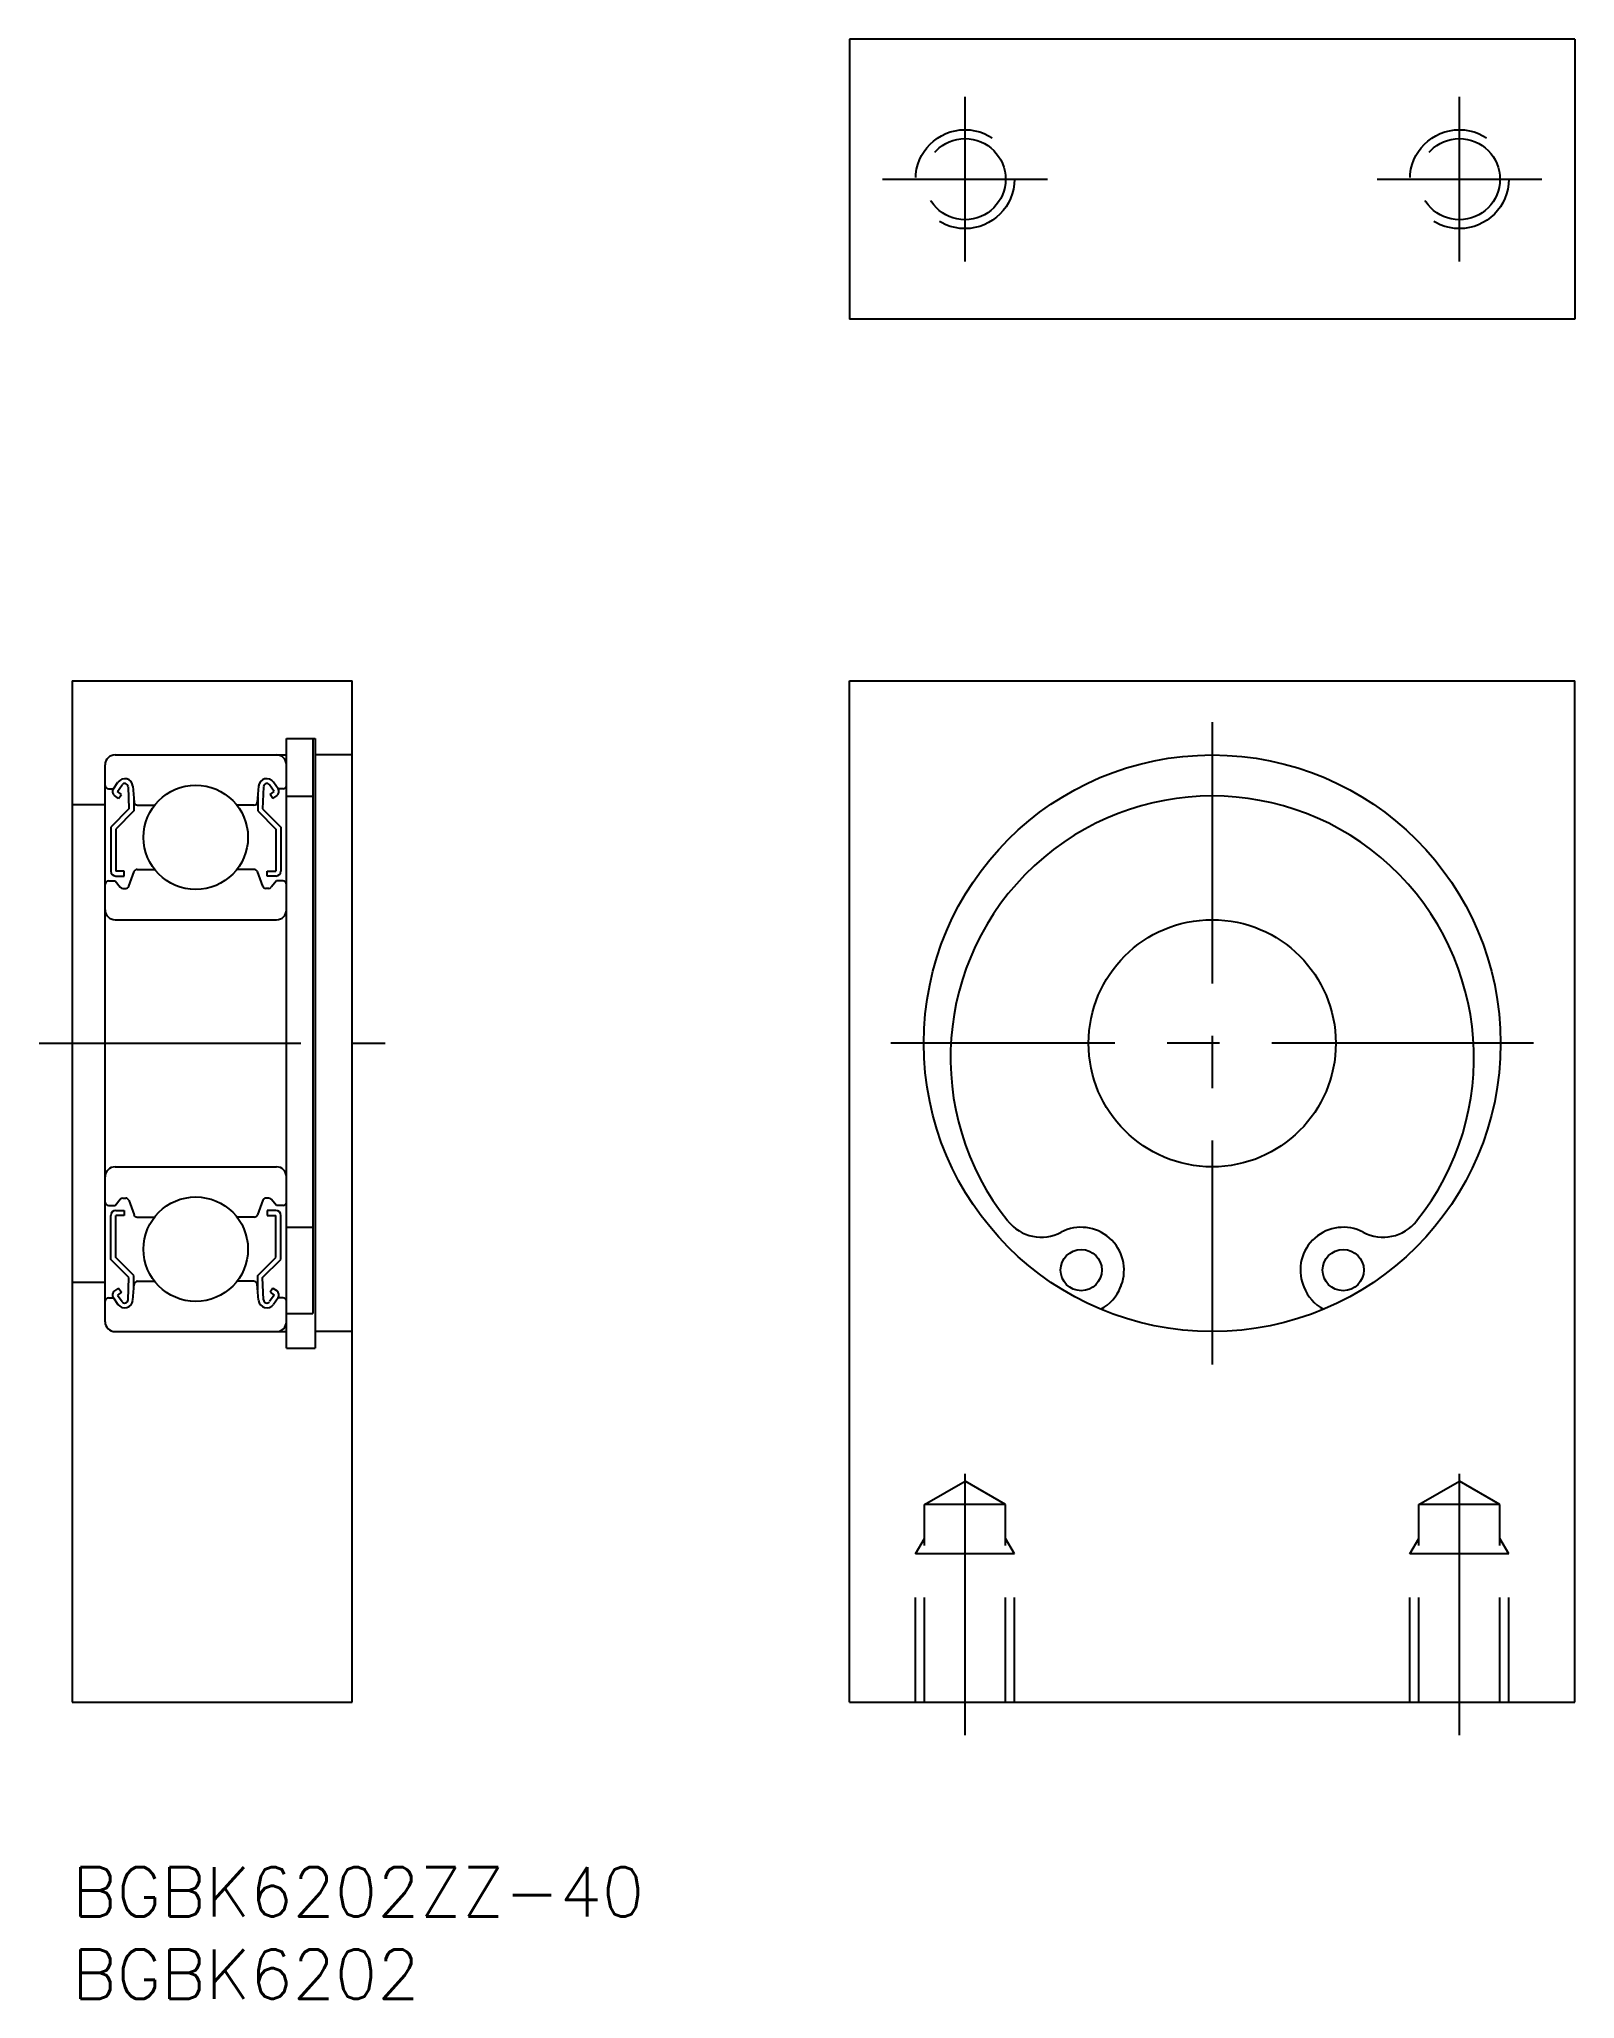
# Model space of a CAD drawing. Extents: x -2 to 91, y -8 to 111.
import ezdxf

# ---------------------------------------------------------------- set-up
doc = ezdxf.new("R2010")
doc.units = 0
doc.header["$LTSCALE"] = 0.5
doc.linetypes.add('CENTER', pattern=[50.8, 31.75, -6.35, 6.35, -6.35])
doc.linetypes.add('DASHED', pattern=[19.05, 12.7, -6.35])
for name, color, linetype in [('MSM_CENTER', 1, 'CENTER'), ('MSM_CONTINUOUS', 7, 'CONTINUOUS'), ('MSM_DASHED', 4, 'DASHED'), ('MSM_PART_NUMBER', 7, 'CONTINUOUS')]:
    doc.layers.add(name, color=color, linetype=linetype)
doc.styles.get("Standard").update_dxf_attribs({"font": 'txt.shx', "height": 3, "bigfont": 'bigfont.shx'})

# ---------------------------------------------------------------- blocks, each defined once
blk = doc.blocks.new('*U4')
at = {"layer": 'MSM_PART_NUMBER'}
blk.add_text('BGBK6202ZZ-40', height=3, dxfattribs=at).set_placement((0, -3))
blk = doc.blocks.new('*U5')
at = {"layer": 'MSM_PART_NUMBER'}
blk.add_text('BGBK6202', height=3, dxfattribs=at).set_placement((0, -8))

msp = doc.modelspace()

# ---------------------------------------------------------------- linework, layer by layer
at = {"layer": 'MSM_CENTER'}
for p, q in [((54.18, 97.45), (54.18, 107.45)), ((84.18, 97.45), (84.18, 107.45)), ((49.18, 102.45), (59.18, 102.45)), ((79.18, 102.45), (89.18, 102.45)), ((69.18, 69.5), (69.18, 30.5)), ((-2, 50), (19, 50)), ((88.68, 50), (49.68, 50)), ((54.18, 8), (54.18, 25.42)), ((84.18, 8), (84.18, 25.42))]:
    msp.add_line(p, q, dxfattribs=at)
at = {"layer": 'MSM_CONTINUOUS'}
for p, q in [((47.18, 110.95), (47.18, 93.95)), ((91.18, 110.95), (47.18, 110.95)), ((91.18, 110.95), (91.18, 93.95)), ((91.18, 93.95), (47.18, 93.95)), ((0, 72), (17, 72)), ((0, 72), (0, 10)), ((17, 10), (17, 72)), ((47.18, 10), (47.18, 72)), ((47.18, 72), (91.18, 72)), ((91.18, 10), (91.18, 72)), ((13, 31.5), (13, 68.5)), ((13, 68.5), (14.75, 68.5)), ((14.6, 68.5, -0.5), (14.6, 33.59, -0.5)), ((14.75, 68.5), (14.75, 31.5)), ((2, 33.1), (2, 66.9)), ((2.6, 67.5), (13, 67.5)), ((17, 67.5), (14.75, 67.5)), ((2.2, 65.45), (2.5, 65.45)), ((2.5, 65.45), (2.78, 65.85)), ((2.75, 65.28), (3.03, 65.68)), ((3.39, 65.57), (3.44, 64.22)), ((3.69, 65.6), (3.77, 64.63)), ((11.31, 65.6), (11.23, 64.63)), ((11.61, 65.57), (11.56, 64.22)), ((12.25, 65.28), (11.97, 65.68)), ((12.5, 65.45), (12.22, 65.85)), ((12.8, 65.45), (12.5, 65.45)), ((0, 64.5), (2, 64.5)), ((2.82, 64.86), (2.57, 65.03)), ((2.99, 65.1), (2.75, 65.28)), ((2.82, 64.86), (2.99, 65.1)), ((3.74, 64.97), (3.74, 64.1)), ((3.97, 64.45), (4.99, 64.45)), ((11.03, 64.45), (10.01, 64.45)), ((11.26, 64.97), (11.26, 64.1)), ((12.01, 65.1), (12.25, 65.28)), ((12.18, 64.86), (12.01, 65.1)), ((12.18, 64.86), (12.43, 65.03)), ((13, 65), (14.6, 65)), ((3.44, 64.22), (2.34, 63.12)), ((2.34, 63.12), (2.34, 60.45)), ((3.74, 64.1), (2.64, 63)), ((11.26, 64.1), (12.36, 63)), ((11.56, 64.22), (12.66, 63.12)), ((12.66, 63.12), (12.66, 60.45)), ((2.64, 63), (2.64, 60.45)), ((12.36, 63), (12.36, 60.45)), ((2.2, 59.85), (2.6, 59.85)), ((2.6, 59.85), (2.92, 59.47)), ((3.16, 60.45), (2.64, 60.45)), ((2.64, 60.15), (3.16, 60.15)), ((3.16, 60.15), (3.16, 60.45)), ((3.43, 59.53), (3.76, 60.42)), ((3.94, 60.55), (4.99, 60.55)), ((11.05, 60.55), (10.01, 60.55)), ((11.57, 59.53), (11.24, 60.42)), ((11.84, 60.45), (12.36, 60.45)), ((11.84, 60.15), (11.84, 60.45)), ((12.36, 60.15), (11.84, 60.15)), ((12.4, 59.85), (12.08, 59.47)), ((12.8, 59.85), (12.4, 59.85)), ((3.07, 59.4), (3.25, 59.4)), ((11.93, 59.4), (11.75, 59.4)), ((2.6, 57.5), (12.4, 57.5)), ((2.6, 42.5), (12.4, 42.5)), ((2.6, 40.15), (2.92, 40.53)), ((3.07, 40.6), (3.25, 40.6)), ((3.43, 40.47), (3.76, 39.58)), ((11.57, 40.47), (11.24, 39.58)), ((11.93, 40.6), (11.75, 40.6)), ((12.4, 40.15), (12.08, 40.53)), ((2.2, 40.15), (2.6, 40.15)), ((2.34, 36.88), (2.34, 39.55)), ((2.64, 39.85), (3.16, 39.85)), ((2.64, 37), (2.64, 39.55)), ((3.16, 39.55), (2.64, 39.55)), ((3.16, 39.85), (3.16, 39.55)), ((3.94, 39.45), (4.99, 39.45)), ((11.05, 39.45), (10.01, 39.45)), ((12.36, 39.85), (11.84, 39.85)), ((11.84, 39.85), (11.84, 39.55)), ((11.84, 39.55), (12.36, 39.55)), ((12.36, 37), (12.36, 39.55)), ((12.8, 40.15), (12.4, 40.15)), ((12.66, 36.88), (12.66, 39.55)), ((13, 38.83), (14.6, 38.83)), ((3.44, 35.78), (2.34, 36.88)), ((3.74, 35.9), (2.64, 37)), ((11.26, 35.9), (12.36, 37)), ((11.56, 35.78), (12.66, 36.88)), ((3.39, 34.43), (3.44, 35.78)), ((3.74, 35.03), (3.74, 35.9)), ((11.26, 35.03), (11.26, 35.9)), ((11.61, 34.43), (11.56, 35.78)), ((0, 35.5), (2, 35.5)), ((2.2, 34.55), (2.5, 34.55)), ((2.5, 34.55), (2.78, 34.15)), ((2.82, 35.14), (2.57, 34.97)), ((2.99, 34.9), (2.75, 34.72)), ((2.75, 34.72), (3.03, 34.32)), ((2.82, 35.14), (2.99, 34.9)), ((3.69, 34.4), (3.77, 35.37)), ((3.97, 35.55), (4.99, 35.55)), ((11.03, 35.55), (10.01, 35.55)), ((11.31, 34.4), (11.23, 35.37)), ((12.25, 34.72), (11.97, 34.32)), ((12.18, 35.14), (12.01, 34.9)), ((12.01, 34.9), (12.25, 34.72)), ((12.18, 35.14), (12.43, 34.97)), ((12.5, 34.55), (12.22, 34.15)), ((12.8, 34.55), (12.5, 34.55)), ((63.62, 35.21), (63.67, 35.32)), ((74.7, 35.32), (74.74, 35.21)), ((13, 33.59), (14.6, 33.59)), ((2.6, 32.5), (13, 32.5)), ((17, 32.5), (14.75, 32.5)), ((13, 31.5), (14.75, 31.5)), ((0, 10), (17, 10)), ((47.18, 10), (91.18, 10))]:
    msp.add_line(p, q, dxfattribs=at)
for centre, radius in [((69.18, 50), 17.5), ((7.5, 62.5), 3.17), ((69.18, 50), 7.5), ((7.5, 37.5), 3.17), ((61.23, 36.23), 1.25), ((77.13, 36.23), 1.25)]:
    msp.add_circle(centre, radius, dxfattribs=at)
for centre, radius, start, end in [((2.6, 66.9), 0.6, 90, 180), ((12.4, 66.9), 0.6, 0, 90), ((2.2, 65.65), 0.2, 180, 270), ((2.75, 65.28), 0.3, 144.9356, 235.0377), ((3.19, 65.56), 0.5, 5.065, 144.9356), ((3.19, 65.57), 0.2, 2.1312, 144.9367), ((11.81, 65.56), 0.5, 35.0644, 174.935), ((11.81, 65.57), 0.2, 35.0633, 177.8688), ((12.25, 65.28), 0.3, 304.9623, 35.0644), ((12.8, 65.65), 0.2, 270, 0), ((3.97, 64.65), 0.2, 185.065, 270), ((11.03, 64.65), 0.2, 270, 354.935), ((69.18, 49.13), 15.88, 321.3506, 218.6494), ((2.2, 59.65), 0.2, 90, 180), ((2.64, 60.45), 0.3, 180, 270), ((3.25, 59.6), 0.2, 270, 339.9703), ((3.94, 60.35), 0.2, 90, 159.9703), ((11.05, 60.35), 0.2, 20.0297, 90), ((11.75, 59.6), 0.2, 200.0297, 270), ((12.36, 60.45), 0.3, 270, 0), ((12.8, 59.65), 0.2, 0, 90), ((3.07, 59.6), 0.2, 219.997, 270), ((11.93, 59.6), 0.2, 270, 320.003), ((2.6, 58.1), 0.6, 180, 270), ((12.4, 58.1), 0.6, 270, 0), ((2.6, 41.9), 0.6, 90, 180), ((12.4, 41.9), 0.6, 0, 90), ((3.07, 40.4), 0.2, 90, 140.003), ((3.25, 40.4), 0.2, 20.0297, 90), ((11.75, 40.4), 0.2, 90, 159.9703), ((11.93, 40.4), 0.2, 39.997, 90), ((2.2, 40.35), 0.2, 180, 270), ((2.64, 39.55), 0.3, 90, 180), ((3.94, 39.65), 0.2, 200.0297, 270), ((11.05, 39.65), 0.2, 270, 339.9703), ((12.36, 39.55), 0.3, 0, 90), ((12.8, 40.35), 0.2, 270, 0), ((58.81, 40.83), 2.6, 218.6494, 297.7045), ((61.23, 36.23), 2.6, 339.4114, 117.7045), ((77.13, 36.23), 2.6, 62.2955, 200.5886), ((79.55, 40.83), 2.6, 242.2955, 321.3506), ((2.2, 34.35), 0.2, 90, 180), ((2.75, 34.72), 0.3, 124.9623, 215.0644), ((3.97, 35.35), 0.2, 90, 174.935), ((11.03, 35.35), 0.2, 5.065, 90), ((12.25, 34.72), 0.3, 324.9356, 55.0377), ((12.8, 34.35), 0.2, 0, 90), ((61.28, 36.09), 2.5, 297.0551, 339.4114), ((77.08, 36.09), 2.5, 200.5886, 242.9449), ((3.19, 34.44), 0.5, 215.0644, 354.935), ((3.19, 34.43), 0.2, 215.0633, 357.8688), ((11.81, 34.44), 0.5, 185.065, 324.9356), ((11.81, 34.43), 0.2, 182.1312, 324.9367), ((2.6, 33.1), 0.6, 180, 270), ((12.4, 33.1), 0.6, 270, 0)]:
    msp.add_arc(centre, radius, start, end, dxfattribs=at)
at = {"layer": 'MSM_DASHED'}
for p, q in [((51.72, 22), (54.18, 23.42)), ((56.64, 22), (54.18, 23.42)), ((81.72, 22), (84.18, 23.42)), ((86.64, 22), (84.18, 23.42)), ((51.72, 10), (51.72, 22)), ((56.64, 22), (51.72, 22)), ((56.64, 10), (56.64, 22)), ((81.72, 10), (81.72, 22)), ((86.64, 22), (81.72, 22)), ((86.64, 10), (86.64, 22)), ((51.18, 19), (51.72, 19.94)), ((57.18, 19), (56.64, 19.94)), ((81.18, 19), (81.72, 19.94)), ((87.18, 19), (86.64, 19.94)), ((51.18, 10), (51.18, 19)), ((57.18, 19), (51.18, 19)), ((57.18, 10), (57.18, 19)), ((81.18, 10), (81.18, 19)), ((87.18, 19), (81.18, 19)), ((87.18, 10), (87.18, 19))]:
    msp.add_line(p, q, dxfattribs=at)
for centre, radius in [((54.18, 102.45), 3), ((54.18, 102.45), 2.46), ((84.18, 102.45), 3), ((84.18, 102.45), 2.46)]:
    msp.add_circle(centre, radius, dxfattribs=at)

# ---------------------------------------------------------------- block references
at = {"layer": 'MSM_CONTINUOUS'}
for name in ['*U4', '*U5']:
    msp.add_blockref(name, (0, 0), dxfattribs=at)

doc.saveas('drawing.dxf')
